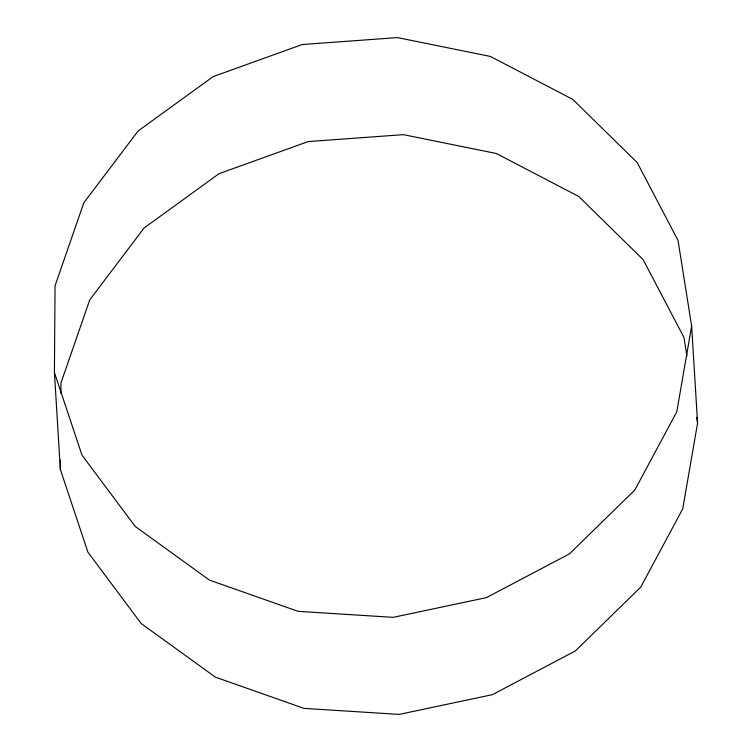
<?xml version="1.0" encoding="UTF-8"?>
<svg xmlns="http://www.w3.org/2000/svg" width="752" height="752" viewBox="0 0 752 752"><rect width="100%" height="100%" fill="white"/><g stroke="black" fill="none" stroke-linecap="round" stroke-linejoin="round"><path stroke-width="1.13" d="M54.417 372.419L55.056 285.769L83.801 202.833L138.105 130.989L213.126 76.61L302.219 44.528L397.46 37.6L490.389 56.438L572.742 99.367L637.198 162.582L678.041 240.452L691.643 326.067L697.583 423.113L682.722 508.86L640.732 587.133L575.336 650.959L492.353 694.679L399.143 714.4L303.996 708.375L215.373 677.148L141.132 623.474L87.89 552.137L60.357 469.474L54.417 372.419L81.949 455.082L135.2 526.428L209.432 580.093L298.065 611.329L393.202 617.345L486.412 597.624L569.405 553.904L634.791 490.078L676.791 411.814L691.643 326.067M60.357 469.474L60.423 460.102M60.912 393.362L60.997 382.824L89.742 299.888L144.036 228.035L219.067 173.656L308.16 141.583L403.401 134.655L496.32 153.493L578.673 196.422L643.139 259.628L683.982 337.498L686.924 356.016M696.662 417.332L697.583 423.113"/></g></svg>
